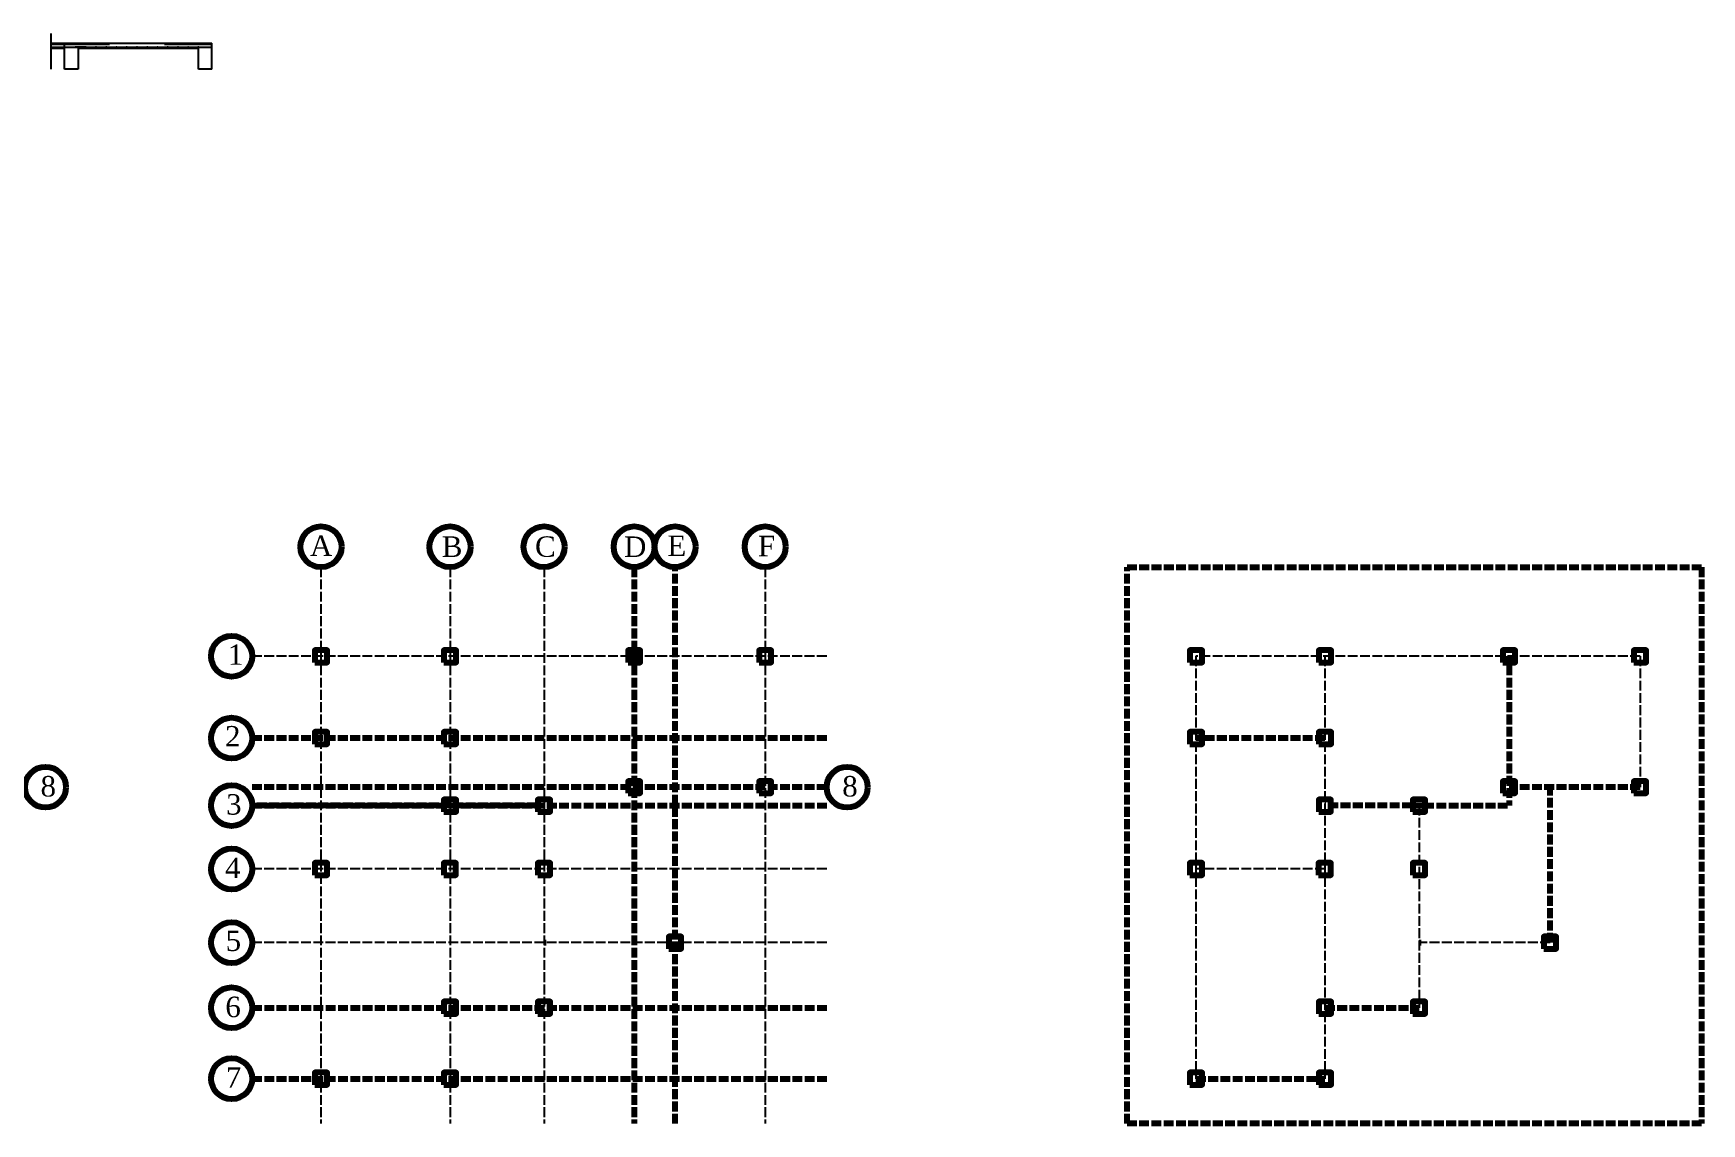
# Model space of a CAD drawing. Header units: millimetres. Extents: x 56375 to 204150, y 16886 to 77626.
# Drawn here: x 163398 to 204150, y 43904 to 70551 of the extents above; entities that cross this region are included whole.
import ezdxf

# ---------------------------------------------------------------- set-up
doc = ezdxf.new("R2010")
doc.units = ezdxf.units.MM
doc.header["$LTSCALE"] = 20
doc.linetypes.add('ACAD_ISO02W100', pattern=[15, 12, -3])
doc.layers.add('column', color=80, linetype='Continuous')
doc.layers.add('grid', color=140, linetype='ACAD_ISO02W100')
doc.styles.get("Standard").update_dxf_attribs({"font": 'arial.ttf'})

msp = doc.modelspace()

# ---------------------------------------------------------------- linework, layer by layer
for p, q in [((163829.223, 69673.142), (163829.223, 70551.484)), ((163829.223, 70310.618), (167759.564, 70310.618)), ((163829.223, 70285.618), (165254.223, 70285.618)), ((163829.223, 70215.618), (167759.564, 70215.618)), ((163829.223, 70190.618), (164159.564, 70190.618)), ((164159.564, 69673.142), (164159.564, 70310.618)), ((164429.223, 70219.618), (164679.223, 70219.618)), ((164489.905, 70190.618), (167429.223, 70190.618)), ((164489.905, 70190.618), (164489.905, 69673.142)), ((166604.223, 70285.618), (167759.564, 70285.618)), ((167429.223, 69673.142), (167429.223, 70190.618)), ((167759.564, 69673.142), (167759.564, 70310.618)), ((164489.905, 69673.142), (164159.564, 69673.142)), ((167759.564, 69673.142), (167429.223, 69673.142))]:
    msp.add_line(p, q)
for centre in [(164429.223, 70219.618), (164554.223, 70281.618), (164679.223, 70219.618), (164804.223, 70281.618), (164929.223, 70219.618), (165054.223, 70281.618), (165179.223, 70219.618), (165429.223, 70219.618), (165679.223, 70219.618), (165929.223, 70219.618), (166179.223, 70219.618), (166429.223, 70219.618), (166679.223, 70219.618), (166804.223, 70281.618), (166929.223, 70219.618), (167054.223, 70281.618), (167179.223, 70219.618), (167304.223, 70281.618), (167429.223, 70219.618)]:
    msp.add_circle(centre, 4)
at = {"lineweight": 80}
for centre in [(170423.724, 58003.824), (173575.909, 58003.824), (175873.724, 58003.824), (178073.724, 58003.824), (179073.724, 58003.824), (181273.724, 58003.824), (168241.053, 55328.338), (168241.053, 53328.338), (163693.762, 52128.338), (183277.482, 52128.338), (168241.053, 51678.338), (168241.053, 50128.338), (168241.053, 48328.338), (168241.053, 46737.334), (168241.053, 45003.307)]:
    msp.add_circle(centre, 500, dxfattribs=at)
at = {"layer": 'column', "lineweight": 80}
for points in [[(170273.724, 55178.338), (170573.724, 55178.338), (170573.724, 55478.338), (170273.724, 55478.338)], [(173425.909, 55178.338), (173725.909, 55178.338), (173725.909, 55478.338), (173425.909, 55478.338)], [(177923.724, 55178.338), (178223.724, 55178.338), (178223.724, 55478.338), (177923.724, 55478.338)], [(181123.724, 55178.338), (181423.724, 55178.338), (181423.724, 55478.338), (181123.724, 55478.338)], [(191645.966, 55178.338), (191945.966, 55178.338), (191945.966, 55478.338), (191645.966, 55478.338)], [(194798.151, 55178.338), (195098.151, 55178.338), (195098.151, 55478.338), (194798.151, 55478.338)], [(199295.966, 55178.338), (199595.966, 55178.338), (199595.966, 55478.338), (199295.966, 55478.338)], [(202495.966, 55178.338), (202795.966, 55178.338), (202795.966, 55478.338), (202495.966, 55478.338)], [(170273.724, 53178.338), (170573.724, 53178.338), (170573.724, 53478.338), (170273.724, 53478.338)], [(173425.909, 53178.338), (173725.909, 53178.338), (173725.909, 53478.338), (173425.909, 53478.338)], [(191645.966, 53178.338), (191945.966, 53178.338), (191945.966, 53478.338), (191645.966, 53478.338)], [(194798.151, 53178.338), (195098.151, 53178.338), (195098.151, 53478.338), (194798.151, 53478.338)], [(177923.728, 51978.338), (178223.728, 51978.338), (178223.728, 52278.338), (177923.728, 52278.338)], [(181123.724, 51978.338), (181423.724, 51978.338), (181423.724, 52278.338), (181123.724, 52278.338)], [(199295.97, 51978.338), (199595.97, 51978.338), (199595.97, 52278.338), (199295.97, 52278.338)], [(202495.966, 51978.338), (202795.966, 51978.338), (202795.966, 52278.338), (202495.966, 52278.338)], [(173423.703, 51528.338), (173723.703, 51528.338), (173723.703, 51828.338), (173423.703, 51828.338)], [(175723.724, 51528.338), (176023.724, 51528.338), (176023.724, 51828.338), (175723.724, 51828.338)], [(194795.945, 51528.338), (195095.945, 51528.338), (195095.945, 51828.338), (194795.945, 51828.338)], [(197095.966, 51528.338), (197395.966, 51528.338), (197395.966, 51828.338), (197095.966, 51828.338)], [(170273.724, 49978.338), (170573.724, 49978.338), (170573.724, 50278.338), (170273.724, 50278.338)], [(173421.518, 49978.338), (173721.518, 49978.338), (173721.518, 50278.338), (173421.518, 50278.338)], [(175723.724, 49978.338), (176023.724, 49978.338), (176023.724, 50278.338), (175723.724, 50278.338)], [(191645.966, 49978.338), (191945.966, 49978.338), (191945.966, 50278.338), (191645.966, 50278.338)], [(194793.76, 49978.338), (195093.76, 49978.338), (195093.76, 50278.338), (194793.76, 50278.338)], [(197095.966, 49978.338), (197395.966, 49978.338), (197395.966, 50278.338), (197095.966, 50278.338)], [(178923.724, 48178.338), (179223.724, 48178.338), (179223.724, 48478.338), (178923.724, 48478.338)], [(200295.966, 48178.338), (200595.966, 48178.338), (200595.966, 48478.338), (200295.966, 48478.338)], [(173425.17, 46587.334), (173725.17, 46587.334), (173725.17, 46887.334), (173425.17, 46887.334)], [(175723.724, 46586.001), (176023.724, 46586.001), (176023.724, 46886.001), (175723.724, 46886.001)], [(194797.412, 46587.334), (195097.412, 46587.334), (195097.412, 46887.334), (194797.412, 46887.334)], [(197095.966, 46586.001), (197395.966, 46586.001), (197395.966, 46886.001), (197095.966, 46886.001)], [(170273.724, 44853.338), (170573.724, 44853.338), (170573.724, 45153.338), (170273.724, 45153.338)], [(173425.909, 44853.397), (173725.909, 44853.397), (173725.909, 45153.397), (173425.909, 45153.397)], [(191645.966, 44853.338), (191945.966, 44853.338), (191945.966, 45153.338), (191645.966, 45153.338)], [(194798.151, 44853.397), (195098.151, 44853.397), (195098.151, 45153.397), (194798.151, 45153.397)]]:
    msp.add_lwpolyline(points, close=True, dxfattribs=at)
at = {"layer": 'grid'}
for p, q in [((170423.724, 57503.824), (170423.724, 43904.329)), ((173575.909, 57503.824), (173575.909, 43904.329)), ((175873.724, 57503.824), (175873.724, 43904.329)), ((181273.724, 57503.824), (181273.724, 43904.329)), ((182777.482, 55328.338), (168741.053, 55328.338)), ((191795.966, 55328.338), (191795.966, 45003.338)), ((202645.966, 55328.338), (191795.966, 55328.338)), ((194948.151, 55328.338), (194948.151, 45003.338)), ((202645.966, 55328.338), (202645.966, 52128.338)), ((197245.966, 51678.338), (197245.966, 46737.334)), ((182777.482, 50128.338), (168741.053, 50128.338)), ((194945.966, 50128.338), (191795.966, 50128.338)), ((182777.482, 48328.338), (168741.053, 48328.338)), ((200445.966, 48328.338), (197295.966, 48328.338))]:
    msp.add_line(p, q, dxfattribs=at)
at = {"layer": 'grid', "lineweight": 80}
for p, q in [((178073.724, 57503.824), (178073.724, 43904.329)), ((179073.724, 43904.329), (179073.724, 57503.824)), ((178073.724, 55103.338), (178073.724, 55328.338)), ((199445.966, 55103.338), (199445.966, 55328.338)), ((199445.966, 55103.338), (199445.966, 51678.338)), ((182777.482, 53328.338), (168741.053, 53328.338)), ((194948.151, 53328.338), (191795.966, 53328.338)), ((182777.482, 52128.338), (168741.053, 52128.338)), ((202645.966, 52128.338), (199445.97, 52128.338)), ((200445.966, 48328.338), (200445.966, 52128.338)), ((175698.724, 51678.338), (168741.053, 51678.338)), ((168741.053, 51678.338), (182777.482, 51678.338)), ((197070.966, 51678.338), (194948.151, 51678.338)), ((197070.966, 51678.338), (199445.966, 51678.338)), ((173575.909, 50128.338), (173573.724, 50128.338)), ((173575.909, 50128.338), (173573.724, 50128.338)), ((194948.151, 50128.338), (194945.966, 50128.338)), ((194948.151, 50128.338), (194945.966, 50128.338)), ((175873.724, 48328.338), (175923.724, 48328.338)), ((175873.724, 48328.338), (175923.724, 48328.338)), ((197245.966, 48328.338), (197295.966, 48328.338)), ((197245.966, 48328.338), (197295.966, 48328.338)), ((168741.053, 46737.334), (182777.482, 46737.334)), ((194947.412, 46737.334), (197245.966, 46737.334)), ((168741.053, 45003.307), (182777.482, 45003.568)), ((191795.966, 45003.338), (194948.151, 45003.397))]:
    msp.add_line(p, q, dxfattribs=at)
msp.add_lwpolyline([(190113.295, 43904.329), (190113.295, 57503.824), (204149.724, 57503.824), (204149.724, 43904.329)], close=True, dxfattribs=at)

# ---------------------------------------------------------------- texts
at = {"lineweight": 80, "char_height": 500, "attachment_point": 1}
for s, width, insert in [('\\pi22.25933;{\\fTimes New Roman|b0|i0|c0|p18;A}', 563.62465, (170133.275, 58281.165)), ('\\pi89.01592;{\\fTimes New Roman|b0|i0|c0|p18;E}', 596.92153, (178795.783, 58278.217)), ('\\pi115.53614;{\\fTimes New Roman|b0|i0|c0|p18;B}', 670.87041, (173259.23, 58256.842)), ('\\pi88.79575;{\\fTimes New Roman|b0|i0|c0|p18;C}', 617.75012, (175563.688, 58257.521)), ('\\pi72.7907;{\\fTimes New Roman|b0|i0|c0|p18;D}', 638.0111, (177753.626, 58254.96)), ('\\pi131.46961;{\\fTimes New Roman|b0|i0|c0|p18;F}', 631.36026, (180967.434, 58271.006)), ('\\pi217.14648;{\\fTimes New Roman|b0|i0|c0|p18;1}', 626.79476, (167933.368, 55618.508)), ('\\pi144.58808;{\\fTimes New Roman|b0|i0|c0|p18;2}', 611.81496, (167934.972, 53622.184)), ('\\pi172.05083;{\\fTimes New Roman|b0|i0|c0|p18;8}', 626.00505, (163401.175, 52399.773)), ('\\pi172.05083;{\\fTimes New Roman|b0|i0|c0|p18;8}', 626.00505, (182984.895, 52399.773)), ('\\pi171.04127;{\\fTimes New Roman CE|b0|i0|c0|p18;3}', 620.02053, (167934.738, 51957.365)), ('\\pi149.08208;{\\fTimes New Roman|b0|i0|c0|p18;4}', 630.1757, (167929.79, 50404.978)), ('\\pi163.16083;{\\fTimes New Roman|b0|i0|c0|p18;5}', 611.46946, (167932.381, 48624.593)), ('\\pi172.38937;{\\fTimes New Roman|b0|i0|c0|p18;6}', 653.71891, (167915.415, 47007.738)), ('\\pi171.43309;{\\fTimes New Roman|b0|i0|c0|p18;7}', 651.80633, (167929.05, 45283.819))]:
    msp.add_mtext_dynamic_manual_height_columns(s, width=width, gutter_width=1000, heights=[0], dxfattribs=dict(at, insert=insert))

doc.saveas('drawing.dxf')
